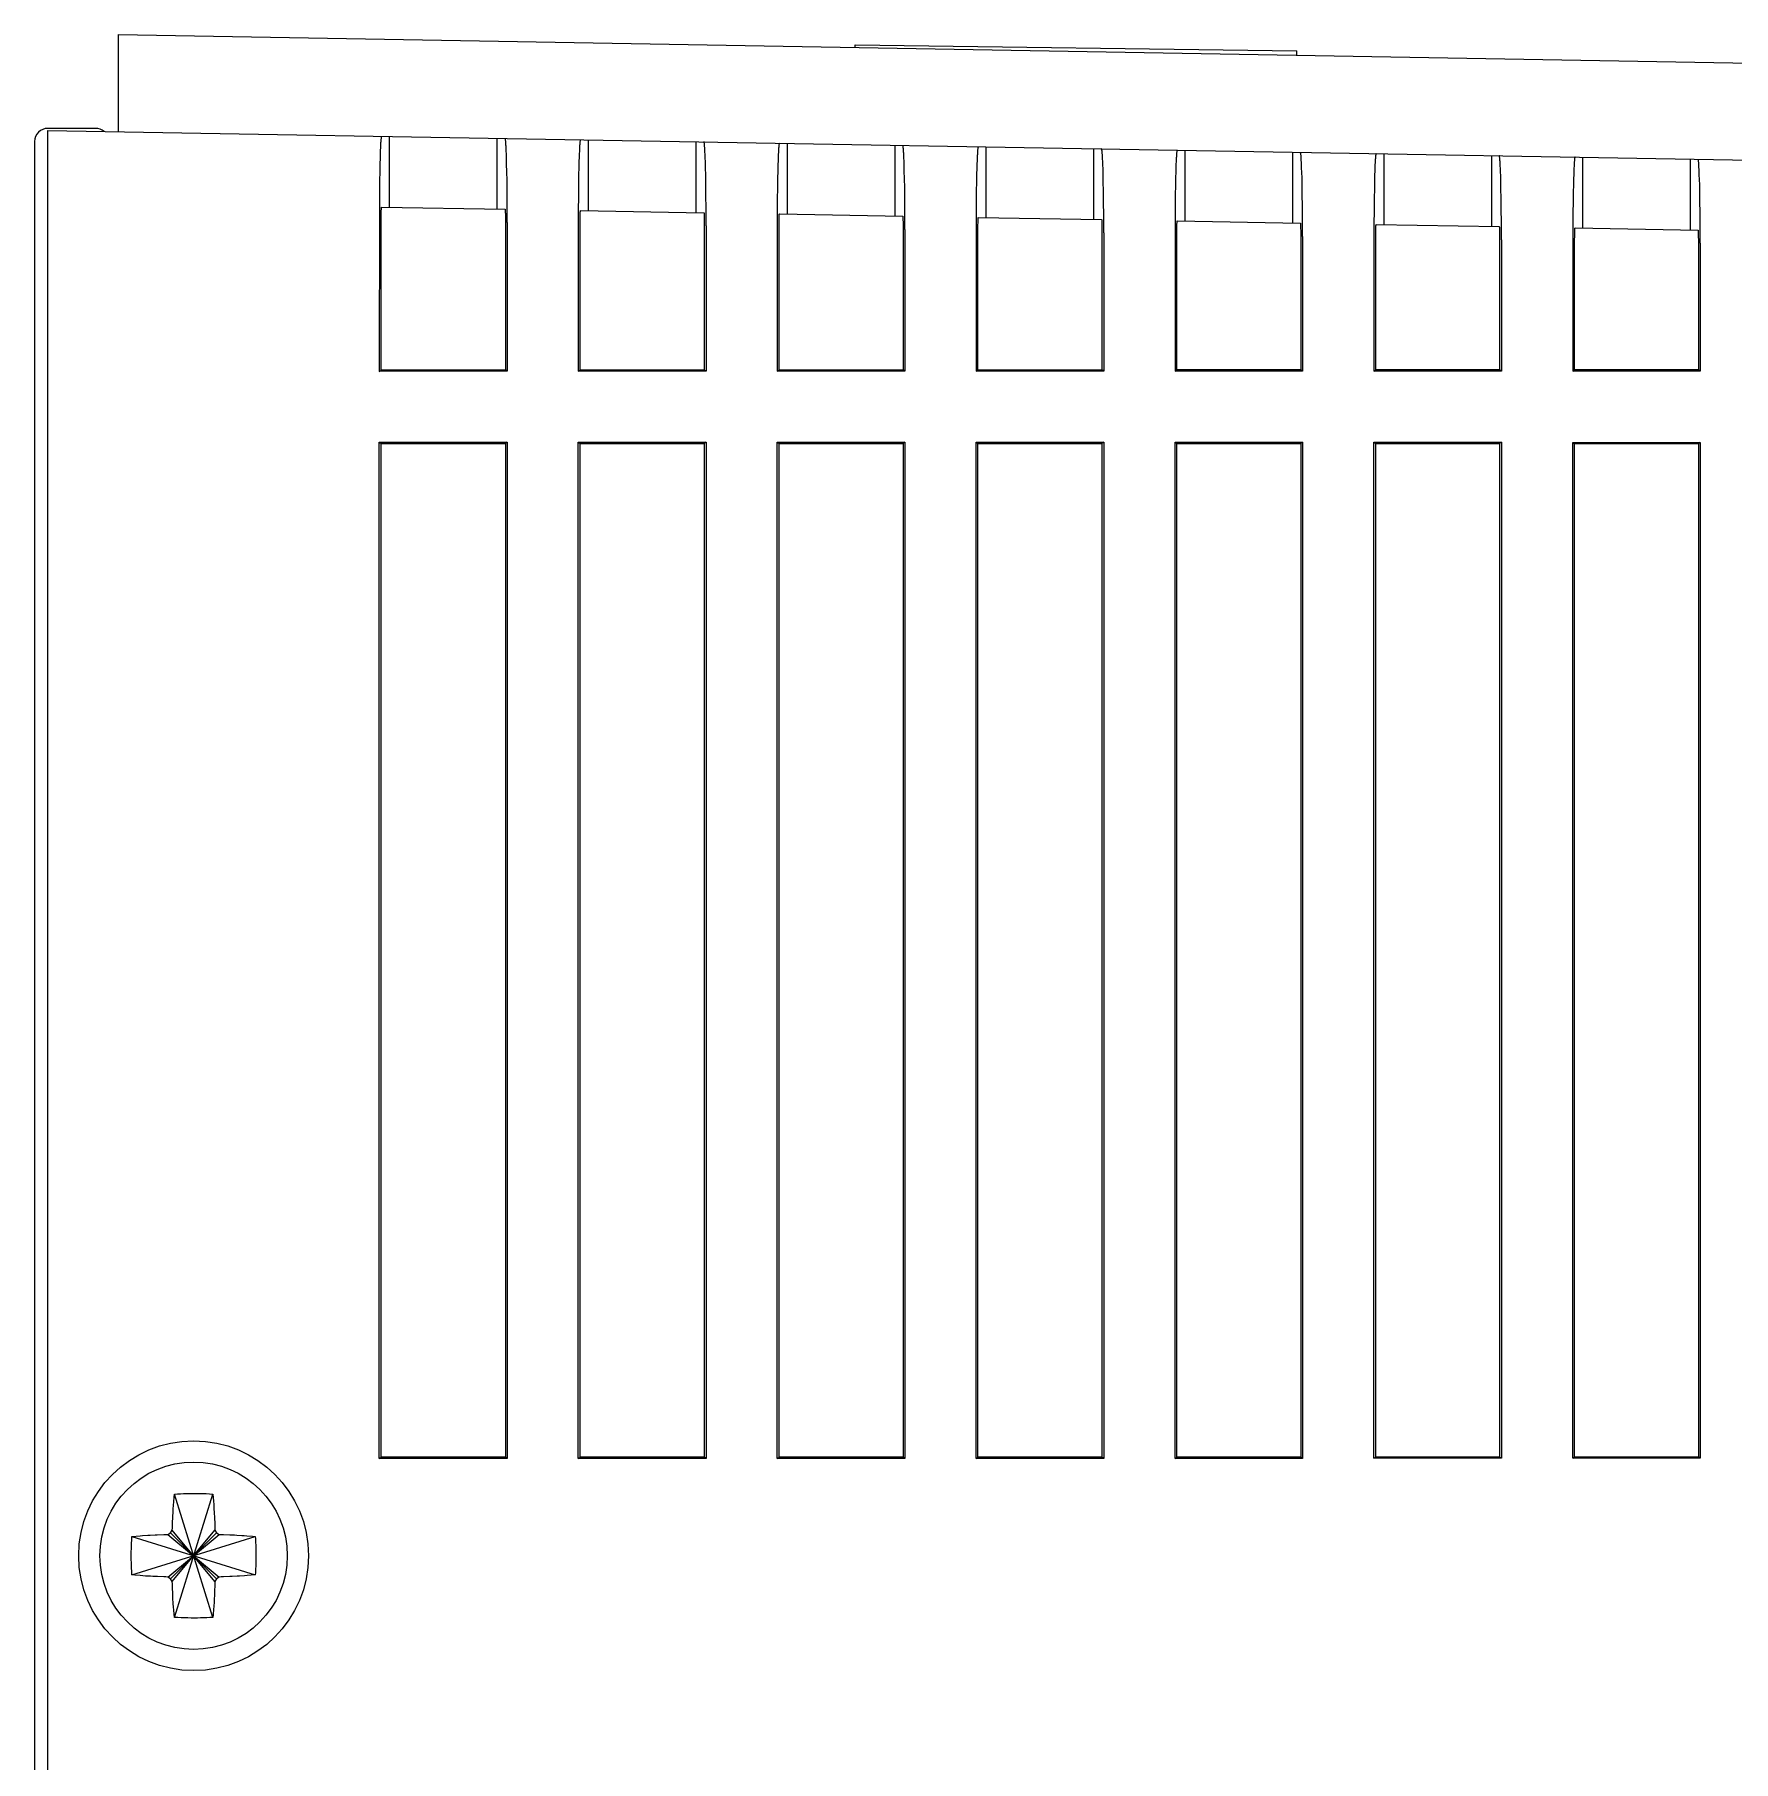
# Model space of a CAD drawing. Extents: x 0 to 34, y -0.3 to 21.7.
# Drawn here: x 6.369 to 8.772, y 3.196 to 5.638 of the extents above; entities that cross this region are included whole.
import ezdxf

# ---------------------------------------------------------------- set-up
doc = ezdxf.new("R2010")
doc.units = 0
doc.header["$LTSCALE"] = 1.87
doc.layers.get('0').update_dxf_attribs({"linetype": 'CONTINUOUS'})

msp = doc.modelspace()

# ---------------------------------------------------------------- linework, layer by layer
at = {"color": 7, "linetype": 'CONTINUOUS'}
for p, q in [((6.4881, 5.5006), (6.4881, 5.6381)), ((6.4881, 5.6381), (12.2883, 5.5368)), ((7.5297, 5.6199), (7.5298, 5.6234)), ((7.5298, 5.6234), (8.1547, 5.6152)), ((8.1546, 5.6089), (8.1547, 5.6152)), ((6.3881, 5.5055), (6.4556, 5.5055)), ((6.3881, 3.1367), (6.3881, 5.5023)), ((6.3881, 5.5023), (12.5651, 5.3945)), ((6.3693, 5.4867), (6.3693, 1.4467)), ((6.8583, 5.4743), (6.8582, 5.4701)), ((6.8585, 5.4782), (6.8583, 5.4743)), ((6.8715, 5.3939), (6.8715, 5.4939)), ((7.0233, 5.4912), (7.0233, 5.3912)), ((7.0363, 5.4769), (7.0361, 5.4801)), ((7.0364, 5.4732), (7.0363, 5.4769)), ((7.0366, 5.4692), (7.0364, 5.4732)), ((7.1398, 5.4733), (7.1396, 5.4694)), ((7.1528, 5.389), (7.1528, 5.489)), ((7.3046, 5.4863), (7.3046, 5.3863)), ((7.3175, 5.472), (7.3173, 5.4752)), ((7.3176, 5.4683), (7.3175, 5.472)), ((7.434, 5.3841), (7.434, 5.4841)), ((7.5858, 5.4814), (7.5858, 5.3814)), ((7.7153, 5.3791), (7.7153, 5.4792)), ((7.8671, 5.4765), (7.8671, 5.3765)), ((7.9965, 5.3742), (7.9965, 5.4742)), ((8.1483, 5.4716), (8.1483, 5.3716)), ((6.8577, 5.4554), (6.8575, 5.444)), ((6.8579, 5.4631), (6.8577, 5.4554)), ((6.8582, 5.4701), (6.8579, 5.4631)), ((7.0368, 5.4624), (7.0366, 5.4692)), ((7.037, 5.4549), (7.0368, 5.4624)), ((7.0373, 5.4438), (7.037, 5.4549)), ((7.139, 5.4505), (7.1388, 5.4391)), ((7.1392, 5.4582), (7.139, 5.4505)), ((7.1395, 5.4652), (7.1392, 5.4582)), ((7.1396, 5.4694), (7.1395, 5.4652)), ((7.3178, 5.4643), (7.3176, 5.4683)), ((7.318, 5.4575), (7.3178, 5.4643)), ((7.3182, 5.45), (7.318, 5.4575)), ((7.3185, 5.4389), (7.3182, 5.45)), ((7.4206, 5.4533), (7.4204, 5.4456)), ((7.4208, 5.4603), (7.4206, 5.4533)), ((7.4209, 5.4645), (7.4208, 5.4603)), ((7.4211, 5.4684), (7.4209, 5.4645)), ((7.5986, 5.4671), (7.5985, 5.4703)), ((7.5988, 5.4634), (7.5986, 5.4671)), ((7.599, 5.4594), (7.5988, 5.4634)), ((7.5992, 5.4526), (7.599, 5.4594)), ((7.5994, 5.4451), (7.5992, 5.4526)), ((7.7019, 5.4484), (7.7017, 5.4406)), ((7.7021, 5.4554), (7.7019, 5.4484)), ((7.7023, 5.4596), (7.7021, 5.4554)), ((7.7024, 5.4635), (7.7023, 5.4596)), ((7.8798, 5.4622), (7.8797, 5.4654)), ((7.88, 5.4585), (7.8798, 5.4622)), ((7.8802, 5.4545), (7.88, 5.4585)), ((7.8804, 5.4477), (7.8802, 5.4545)), ((7.8806, 5.4402), (7.8804, 5.4477)), ((7.9834, 5.4505), (7.9832, 5.4435)), ((7.9836, 5.4547), (7.9834, 5.4505)), ((7.9837, 5.4586), (7.9836, 5.4547)), ((8.161, 5.4573), (8.1608, 5.4605)), ((8.1612, 5.4536), (8.161, 5.4573)), ((8.1613, 5.4495), (8.1612, 5.4536)), ((8.1616, 5.4428), (8.1613, 5.4495)), ((8.2649, 5.4498), (8.2647, 5.4456)), ((8.265, 5.4536), (8.2649, 5.4498)), ((8.2778, 5.3693), (8.2778, 5.4693)), ((8.4296, 5.4667), (8.4296, 5.3667)), ((8.4422, 5.4523), (8.442, 5.4556)), ((8.4424, 5.4487), (8.4422, 5.4523)), ((8.4425, 5.4446), (8.4424, 5.4487)), ((8.5464, 5.4487), (8.5462, 5.4449)), ((8.559, 5.3644), (8.559, 5.4644)), ((8.7108, 5.4618), (8.7108, 5.3618)), ((8.7234, 5.4474), (8.7232, 5.4507)), ((8.7236, 5.4438), (8.7234, 5.4474)), ((6.8573, 5.4316), (6.8571, 5.4149)), ((6.8575, 5.444), (6.8573, 5.4316)), ((7.0375, 5.4316), (7.0373, 5.4438)), ((7.0377, 5.4151), (7.0375, 5.4316)), ((7.1386, 5.4266), (7.1384, 5.4099)), ((7.1388, 5.4391), (7.1386, 5.4266)), ((7.3187, 5.4267), (7.3185, 5.4389)), ((7.3189, 5.4102), (7.3187, 5.4267)), ((7.4201, 5.4342), (7.4199, 5.4217)), ((7.4204, 5.4456), (7.4201, 5.4342)), ((7.5997, 5.434), (7.5994, 5.4451)), ((7.5999, 5.4218), (7.5997, 5.434)), ((7.7014, 5.4293), (7.7012, 5.4168)), ((7.7017, 5.4406), (7.7014, 5.4293)), ((7.8808, 5.4291), (7.8806, 5.4402)), ((7.8811, 5.4169), (7.8808, 5.4291)), ((7.9827, 5.4243), (7.9825, 5.4119)), ((7.983, 5.4357), (7.9827, 5.4243)), ((7.9832, 5.4435), (7.983, 5.4357)), ((8.1618, 5.4353), (8.1616, 5.4428)), ((8.162, 5.4242), (8.1618, 5.4353)), ((8.1622, 5.412), (8.162, 5.4242)), ((8.2643, 5.4308), (8.2641, 5.4194)), ((8.2645, 5.4386), (8.2643, 5.4308)), ((8.2647, 5.4456), (8.2645, 5.4386)), ((8.4428, 5.4379), (8.4425, 5.4446)), ((8.443, 5.4304), (8.4428, 5.4379)), ((8.4432, 5.4193), (8.443, 5.4304)), ((8.5456, 5.4259), (8.5454, 5.4145)), ((8.5458, 5.4337), (8.5456, 5.4259)), ((8.546, 5.4407), (8.5458, 5.4337)), ((8.5462, 5.4449), (8.546, 5.4407)), ((8.7237, 5.4397), (8.7236, 5.4438)), ((8.7239, 5.433), (8.7237, 5.4397)), ((8.7242, 5.4255), (8.7239, 5.433)), ((8.7244, 5.4144), (8.7242, 5.4255)), ((6.8571, 5.4149), (6.857, 5.3936)), ((7.0378, 5.3976), (7.0377, 5.4151)), ((7.1384, 5.4099), (7.1383, 5.3887)), ((7.319, 5.3927), (7.3189, 5.4102)), ((7.4197, 5.405), (7.4196, 5.3838)), ((7.4199, 5.4217), (7.4197, 5.405)), ((7.6001, 5.4053), (7.5999, 5.4218)), ((7.6002, 5.3878), (7.6001, 5.4053)), ((7.701, 5.4001), (7.7009, 5.3789)), ((7.7012, 5.4168), (7.701, 5.4001)), ((7.8813, 5.4004), (7.8811, 5.4169)), ((7.8814, 5.3829), (7.8813, 5.4004)), ((7.9825, 5.4119), (7.9824, 5.3952)), ((8.1624, 5.3955), (8.1622, 5.412)), ((8.2639, 5.407), (8.2637, 5.3903)), ((8.2641, 5.4194), (8.2639, 5.407)), ((8.4434, 5.4071), (8.4432, 5.4193)), ((8.4436, 5.3906), (8.4434, 5.4071)), ((8.5452, 5.4021), (8.545, 5.3854)), ((8.5454, 5.4145), (8.5452, 5.4021)), ((8.7246, 5.4022), (8.7244, 5.4144)), ((8.7248, 5.3857), (8.7246, 5.4022)), ((6.857, 5.3936), (6.8569, 5.1617)), ((6.8595, 5.1635), (6.8596, 5.378)), ((6.8596, 5.3862), (6.8597, 5.3883)), ((6.8596, 5.3839), (6.8596, 5.3862)), ((6.8596, 5.3815), (6.8596, 5.3839)), ((6.8596, 5.378), (6.8596, 5.3815)), ((6.8597, 5.3895), (6.8598, 5.3906)), ((6.8597, 5.3883), (6.8597, 5.3895)), ((6.86, 5.3941), (7.0348, 5.391)), ((7.035, 5.3885), (7.0351, 5.3875)), ((7.0351, 5.3875), (7.0351, 5.3864)), ((7.0351, 5.3864), (7.0352, 5.3852)), ((7.0352, 5.3852), (7.0352, 5.3831)), ((7.0352, 5.3831), (7.0352, 5.3809)), ((7.0352, 5.3809), (7.0353, 5.3775)), ((7.0353, 5.3775), (7.0353, 5.374)), ((7.0353, 5.374), (7.0353, 5.1635)), ((7.0379, 5.3722), (7.0378, 5.3976)), ((7.1383, 5.3887), (7.1382, 5.1618)), ((7.1409, 5.379), (7.141, 5.3813)), ((7.1409, 5.3766), (7.1409, 5.379)), ((7.1409, 5.3731), (7.1409, 5.3766)), ((7.141, 5.3846), (7.1411, 5.3857)), ((7.141, 5.3834), (7.141, 5.3846)), ((7.141, 5.3813), (7.141, 5.3834)), ((7.1414, 5.3892), (7.316, 5.3861)), ((7.3162, 5.3836), (7.3163, 5.3826)), ((7.3163, 5.3826), (7.3163, 5.3815)), ((7.3163, 5.3815), (7.3163, 5.3803)), ((7.3163, 5.3803), (7.3164, 5.3782)), ((7.3164, 5.3782), (7.3164, 5.3759)), ((7.3164, 5.3759), (7.3165, 5.3726)), ((7.3191, 5.3673), (7.319, 5.3927)), ((7.4196, 5.3838), (7.4195, 5.1618)), ((7.4222, 5.3741), (7.4223, 5.3764)), ((7.4222, 5.3716), (7.4222, 5.3741)), ((7.4223, 5.3797), (7.4224, 5.3808)), ((7.4223, 5.3784), (7.4223, 5.3797)), ((7.4223, 5.3764), (7.4223, 5.3784)), ((7.4227, 5.3843), (7.5972, 5.3812)), ((7.5974, 5.3787), (7.5975, 5.3777)), ((7.5975, 5.3777), (7.5975, 5.3766)), ((7.5975, 5.3766), (7.5975, 5.3754)), ((7.5975, 5.3754), (7.5976, 5.3733)), ((7.5976, 5.3733), (7.5976, 5.371)), ((7.6003, 5.3624), (7.6002, 5.3878)), ((7.7009, 5.3789), (7.7009, 5.1619)), ((7.7036, 5.3735), (7.7037, 5.3748)), ((7.7036, 5.3715), (7.7036, 5.3735)), ((7.7037, 5.3748), (7.7037, 5.3759)), ((7.704, 5.3793), (7.8784, 5.3763)), ((7.8786, 5.3738), (7.8786, 5.3728)), ((7.8815, 5.3575), (7.8814, 5.3829)), ((7.9824, 5.3952), (7.9822, 5.374)), ((7.9822, 5.374), (7.9822, 5.1619)), ((7.9853, 5.3744), (8.1595, 5.3714)), ((8.1626, 5.378), (8.1624, 5.3955)), ((8.1627, 5.3526), (8.1626, 5.378)), ((8.2637, 5.3903), (8.2635, 5.3691)), ((8.4438, 5.3731), (8.4436, 5.3906)), ((8.545, 5.3854), (8.5448, 5.3641)), ((8.725, 5.3682), (8.7248, 5.3857)), ((7.0379, 5.3722), (7.0379, 5.1618)), ((7.1409, 5.1635), (7.1409, 5.3731)), ((7.3165, 5.3726), (7.3165, 5.3691)), ((7.3165, 5.3691), (7.3165, 5.1636)), ((7.3191, 5.3673), (7.3191, 5.1618)), ((7.4222, 5.3682), (7.4222, 5.3716)), ((7.4222, 5.1636), (7.4222, 5.3682)), ((7.5976, 5.371), (7.5976, 5.3677)), ((7.5976, 5.3677), (7.5977, 5.3642)), ((7.5977, 5.3642), (7.5977, 5.1636)), ((7.6003, 5.3624), (7.6003, 5.1619)), ((7.7035, 5.3692), (7.7036, 5.3715)), ((7.7035, 5.3667), (7.7035, 5.3692)), ((7.7035, 5.3633), (7.7035, 5.3667)), ((7.7035, 5.1636), (7.7035, 5.3633)), ((7.8786, 5.3728), (7.8787, 5.3717)), ((7.8787, 5.3717), (7.8787, 5.3705)), ((7.8787, 5.3705), (7.8788, 5.3684)), ((7.8788, 5.3684), (7.8788, 5.3661)), ((7.8788, 5.3661), (7.8788, 5.3628)), ((7.8788, 5.3628), (7.8788, 5.3593)), ((7.8788, 5.3593), (7.8788, 5.1637)), ((7.8815, 5.3575), (7.8815, 5.1619)), ((7.9848, 5.3618), (7.9849, 5.3643)), ((7.9848, 5.3584), (7.9848, 5.3618)), ((7.9848, 5.1637), (7.9848, 5.3584)), ((7.9849, 5.3686), (7.985, 5.3699)), ((7.9849, 5.3666), (7.9849, 5.3686)), ((7.9849, 5.3643), (7.9849, 5.3666)), ((7.985, 5.3699), (7.985, 5.371)), ((8.1598, 5.3689), (8.1598, 5.3679)), ((8.1598, 5.3679), (8.1599, 5.3668)), ((8.1599, 5.3668), (8.1599, 5.3656)), ((8.1599, 5.3656), (8.1599, 5.3635)), ((8.1599, 5.3635), (8.16, 5.3612)), ((8.16, 5.3612), (8.16, 5.3579)), ((8.16, 5.3579), (8.16, 5.3544)), ((8.16, 5.3544), (8.16, 5.1637)), ((8.1627, 5.3526), (8.1627, 5.1619)), ((8.2635, 5.3691), (8.2635, 5.162)), ((8.2661, 5.3569), (8.2662, 5.3594)), ((8.2661, 5.3534), (8.2661, 5.3569)), ((8.2661, 5.1637), (8.2661, 5.3534)), ((8.2662, 5.3617), (8.2663, 5.3637)), ((8.2662, 5.3594), (8.2662, 5.3617)), ((8.2663, 5.3649), (8.2663, 5.366)), ((8.2663, 5.3637), (8.2663, 5.3649)), ((8.2666, 5.3695), (8.4407, 5.3665)), ((8.441, 5.364), (8.441, 5.363)), ((8.441, 5.363), (8.441, 5.3619)), ((8.441, 5.3619), (8.4411, 5.3607)), ((8.4411, 5.3607), (8.4411, 5.3586)), ((8.4411, 5.3586), (8.4412, 5.3563)), ((8.4412, 5.3563), (8.4412, 5.353)), ((8.4412, 5.353), (8.4412, 5.3495)), ((8.4412, 5.3495), (8.4412, 5.1637)), ((8.4438, 5.3477), (8.4438, 5.3731)), ((8.5448, 5.3641), (8.5448, 5.162)), ((8.5474, 5.3485), (8.5475, 5.352)), ((8.5475, 5.3567), (8.5476, 5.3588)), ((8.5475, 5.3545), (8.5475, 5.3567)), ((8.5475, 5.352), (8.5475, 5.3545)), ((8.5476, 5.36), (8.5476, 5.3611)), ((8.5476, 5.3588), (8.5476, 5.36)), ((8.5479, 5.3646), (8.7219, 5.3616)), ((8.7222, 5.3591), (8.7222, 5.3581)), ((8.7222, 5.3581), (8.7222, 5.357)), ((8.7222, 5.357), (8.7223, 5.3558)), ((8.7223, 5.3558), (8.7223, 5.3537)), ((8.7223, 5.3537), (8.7223, 5.3514)), ((8.7223, 5.3514), (8.7224, 5.3481)), ((8.725, 5.3428), (8.725, 5.3682)), ((8.4438, 5.3477), (8.4438, 5.162)), ((8.5474, 5.1638), (8.5474, 5.3485)), ((8.7224, 5.3481), (8.7224, 5.3446)), ((8.7224, 5.3446), (8.7224, 5.1638)), ((8.725, 5.3428), (8.725, 5.162)), ((6.8569, 5.1617), (6.8595, 5.1635)), ((7.0379, 5.1618), (6.8569, 5.1617)), ((7.0353, 5.1635), (6.8595, 5.1635)), ((7.0379, 5.1618), (7.0353, 5.1635)), ((7.1382, 5.1618), (7.1409, 5.1635)), ((7.3191, 5.1618), (7.1382, 5.1618)), ((7.3165, 5.1636), (7.1409, 5.1635)), ((7.3191, 5.1618), (7.3165, 5.1636)), ((7.4195, 5.1618), (7.4222, 5.1636)), ((7.6003, 5.1619), (7.4195, 5.1618)), ((7.5977, 5.1636), (7.4222, 5.1636)), ((7.6003, 5.1619), (7.5977, 5.1636)), ((7.7009, 5.1619), (7.7035, 5.1636)), ((7.8815, 5.1619), (7.7009, 5.1619)), ((7.8788, 5.1637), (7.7035, 5.1636)), ((7.8815, 5.1619), (7.8788, 5.1637)), ((7.9822, 5.1619), (7.9848, 5.1637)), ((8.1627, 5.1619), (7.9822, 5.1619)), ((8.16, 5.1637), (7.9848, 5.1637)), ((8.1627, 5.1619), (8.16, 5.1637)), ((8.2635, 5.162), (8.2661, 5.1637)), ((8.4438, 5.162), (8.2635, 5.162)), ((8.4412, 5.1637), (8.2661, 5.1637)), ((8.4438, 5.162), (8.4412, 5.1637)), ((8.5448, 5.162), (8.5474, 5.1638)), ((8.725, 5.162), (8.5448, 5.162)), ((8.7224, 5.1638), (8.5474, 5.1638)), ((8.725, 5.162), (8.7224, 5.1638)), ((6.8569, 3.6242), (6.8569, 5.0616)), ((6.8569, 5.0616), (6.8595, 5.0598)), ((6.8569, 5.0616), (7.0379, 5.0616)), ((6.8595, 3.626), (6.8595, 5.0598)), ((6.8595, 5.0598), (7.0353, 5.0598)), ((7.0379, 5.0616), (7.0353, 5.0598)), ((7.0353, 5.0598), (7.0353, 3.626)), ((7.0379, 5.0616), (7.0379, 3.6243)), ((7.1382, 3.6243), (7.1382, 5.0616)), ((7.1382, 5.0616), (7.1409, 5.0598)), ((7.1382, 5.0616), (7.3191, 5.0615)), ((7.1409, 3.626), (7.1409, 5.0598)), ((7.1409, 5.0598), (7.3165, 5.0598)), ((7.3191, 5.0615), (7.3165, 5.0598)), ((7.3165, 5.0598), (7.3165, 3.6261)), ((7.3191, 5.0615), (7.3191, 3.6243)), ((7.4195, 3.6243), (7.4195, 5.0615)), ((7.4195, 5.0615), (7.4222, 5.0598)), ((7.4195, 5.0615), (7.6003, 5.0615)), ((7.4222, 3.6261), (7.4222, 5.0598)), ((7.4222, 5.0598), (7.5977, 5.0597)), ((7.6003, 5.0615), (7.5977, 5.0597)), ((7.5977, 5.0597), (7.5977, 3.6261)), ((7.6003, 5.0615), (7.6003, 3.6244)), ((7.7009, 3.6244), (7.7009, 5.0615)), ((7.7009, 5.0615), (7.7035, 5.0597)), ((7.7009, 5.0615), (7.8815, 5.0614)), ((7.7035, 3.6261), (7.7035, 5.0597)), ((7.7035, 5.0597), (7.8788, 5.0597)), ((7.8815, 5.0614), (7.8788, 5.0597)), ((7.8788, 5.0597), (7.8789, 3.6261)), ((7.8815, 5.0614), (7.8815, 3.6244)), ((7.9822, 3.6244), (7.9822, 5.0614)), ((7.9822, 5.0614), (7.9848, 5.0597)), ((7.9822, 5.0614), (8.1627, 5.0614)), ((7.9848, 3.6262), (7.9848, 5.0597)), ((7.9848, 5.0597), (8.16, 5.0597)), ((8.1627, 5.0614), (8.16, 5.0597)), ((8.16, 5.0597), (8.16, 3.6262)), ((8.1627, 5.0614), (8.1627, 3.6244)), ((8.2635, 3.6245), (8.2635, 5.0614)), ((8.2635, 5.0614), (8.2661, 5.0596)), ((8.2635, 5.0614), (8.4438, 5.0614)), ((8.2661, 3.6262), (8.2661, 5.0596)), ((8.2661, 5.0596), (8.4412, 5.0596)), ((8.4438, 5.0614), (8.4412, 5.0596)), ((8.4412, 5.0596), (8.4412, 3.6262)), ((8.4438, 5.0614), (8.4438, 3.6245)), ((8.5448, 3.6245), (8.5448, 5.0613)), ((8.5448, 5.0613), (8.5474, 5.0596)), ((8.5448, 5.0613), (8.725, 5.0613)), ((8.5474, 3.6262), (8.5474, 5.0596)), ((8.5474, 5.0596), (8.7224, 5.0596)), ((8.725, 5.0613), (8.7224, 5.0596)), ((8.7224, 5.0596), (8.7224, 3.6263)), ((8.725, 5.0613), (8.725, 3.6245)), ((6.8569, 3.6242), (6.8595, 3.626)), ((7.0379, 3.6243), (6.8569, 3.6242)), ((7.0353, 3.626), (6.8595, 3.626)), ((7.0379, 3.6243), (7.0353, 3.626)), ((7.1382, 3.6243), (7.1409, 3.626)), ((7.3191, 3.6243), (7.1382, 3.6243)), ((7.3165, 3.6261), (7.1409, 3.626)), ((7.3191, 3.6243), (7.3165, 3.6261)), ((7.4195, 3.6243), (7.4222, 3.6261)), ((7.6003, 3.6244), (7.4195, 3.6243)), ((7.5977, 3.6261), (7.4222, 3.6261)), ((7.6003, 3.6244), (7.5977, 3.6261)), ((7.7009, 3.6244), (7.7035, 3.6261)), ((7.8815, 3.6244), (7.7009, 3.6244)), ((7.8789, 3.6261), (7.7035, 3.6261)), ((7.8815, 3.6244), (7.8789, 3.6261)), ((7.9822, 3.6244), (7.9848, 3.6262)), ((8.1627, 3.6244), (7.9822, 3.6244)), ((8.16, 3.6262), (7.9848, 3.6262)), ((8.1627, 3.6244), (8.16, 3.6262)), ((8.2635, 3.6245), (8.2661, 3.6262)), ((8.4438, 3.6245), (8.2635, 3.6245)), ((8.4412, 3.6262), (8.2661, 3.6262)), ((8.4438, 3.6245), (8.4412, 3.6262)), ((8.5448, 3.6245), (8.5474, 3.6262)), ((8.725, 3.6245), (8.5448, 3.6245)), ((8.7224, 3.6263), (8.5474, 3.6262)), ((8.725, 3.6245), (8.7224, 3.6263)), ((6.5671, 3.3995), (6.6216, 3.5739)), ((6.6216, 3.3995), (6.5671, 3.5739)), ((6.5652, 3.5485), (6.5654, 3.5519)), ((6.558, 3.5169), (6.5618, 3.5192)), ((6.5618, 3.5192), (6.5641, 3.523)), ((6.5618, 3.4542), (6.6268, 3.5192)), ((6.6268, 3.4542), (6.5618, 3.5192)), ((6.5641, 3.4504), (6.6245, 3.523)), ((6.6245, 3.4504), (6.5641, 3.523)), ((6.6245, 3.523), (6.6268, 3.5192)), ((6.6268, 3.5192), (6.6306, 3.5169)), ((6.5071, 3.4595), (6.6815, 3.514)), ((6.5071, 3.514), (6.6815, 3.4595)), ((6.558, 3.4565), (6.6306, 3.5169)), ((6.558, 3.5169), (6.6306, 3.4565)), ((6.6364, 3.5168), (6.6455, 3.5164)), ((6.5523, 3.4567), (6.5431, 3.4571)), ((6.5618, 3.4542), (6.558, 3.4565)), ((6.5641, 3.4504), (6.5618, 3.4542)), ((6.6268, 3.4542), (6.6245, 3.4504)), ((6.6306, 3.4565), (6.6268, 3.4542)), ((6.6234, 3.4249), (6.6232, 3.4216))]:
    msp.add_line(p, q, dxfattribs=at)
for points in [[(6.86, 5.4941), (6.8599, 5.494), (6.8598, 5.4939), (6.8597, 5.4936), (6.8596, 5.4932), (6.8596, 5.4927), (6.8595, 5.4921), (6.8594, 5.4913), (6.8593, 5.4905), (6.8592, 5.4896), (6.8591, 5.4885), (6.859, 5.4873), (6.8589, 5.4861), (6.8588, 5.4847), (6.8587, 5.4832), (6.8586, 5.4817), (6.8585, 5.4782)], [(7.0361, 5.4801), (7.036, 5.4816), (7.0359, 5.483), (7.0358, 5.4843), (7.0357, 5.4854), (7.0357, 5.4865), (7.0356, 5.4874), (7.0355, 5.4883), (7.0354, 5.489), (7.0353, 5.4896), (7.0352, 5.4901), (7.0351, 5.4905), (7.035, 5.4908), (7.0349, 5.491), (7.0348, 5.491)], [(7.1413, 5.4892), (7.1412, 5.4891), (7.1412, 5.489), (7.1411, 5.4887), (7.141, 5.4883), (7.1409, 5.4878), (7.1408, 5.4872), (7.1407, 5.4864), (7.1406, 5.4856), (7.1405, 5.4847), (7.1404, 5.4836), (7.1403, 5.4824), (7.1402, 5.4812), (7.1401, 5.4798), (7.14, 5.4783), (7.14, 5.4767), (7.1398, 5.4733)], [(7.3173, 5.4752), (7.3172, 5.4767), (7.3171, 5.4781), (7.317, 5.4794), (7.3169, 5.4805), (7.3168, 5.4816), (7.3168, 5.4825), (7.3167, 5.4834), (7.3166, 5.4841), (7.3165, 5.4847), (7.3164, 5.4852), (7.3163, 5.4856), (7.3162, 5.4859), (7.3161, 5.4861), (7.316, 5.4861)], [(7.4227, 5.4843), (7.4226, 5.4842), (7.4225, 5.484), (7.4224, 5.4838), (7.4223, 5.4834), (7.4222, 5.4829), (7.4221, 5.4823), (7.422, 5.4815), (7.4219, 5.4807), (7.4218, 5.4797), (7.4217, 5.4787), (7.4216, 5.4775), (7.4215, 5.4763), (7.4214, 5.4749), (7.4214, 5.4734), (7.4213, 5.4718), (7.4211, 5.4684)], [(7.5985, 5.4703), (7.5984, 5.4718), (7.5983, 5.4732), (7.5982, 5.4745), (7.5981, 5.4756), (7.598, 5.4767), (7.5979, 5.4776), (7.5978, 5.4785), (7.5977, 5.4792), (7.5977, 5.4798), (7.5976, 5.4803), (7.5975, 5.4807), (7.5974, 5.481), (7.5973, 5.4812), (7.5972, 5.4812)], [(7.704, 5.4794), (7.7039, 5.4793), (7.7038, 5.4791), (7.7037, 5.4789), (7.7036, 5.4785), (7.7035, 5.478), (7.7034, 5.4773), (7.7033, 5.4766), (7.7032, 5.4758), (7.7031, 5.4748), (7.703, 5.4738), (7.7029, 5.4726), (7.7029, 5.4714), (7.7028, 5.47), (7.7027, 5.4685), (7.7026, 5.4669), (7.7024, 5.4635)], [(7.8797, 5.4654), (7.8796, 5.4669), (7.8795, 5.4683), (7.8794, 5.4695), (7.8793, 5.4707), (7.8792, 5.4718), (7.8791, 5.4727), (7.879, 5.4736), (7.8789, 5.4743), (7.8788, 5.4749), (7.8787, 5.4754), (7.8787, 5.4758), (7.8786, 5.4761), (7.8785, 5.4763), (7.8784, 5.4763)], [(7.9853, 5.4744), (7.9852, 5.4744), (7.9851, 5.4742), (7.985, 5.4739), (7.9849, 5.4736), (7.9848, 5.473), (7.9847, 5.4724), (7.9846, 5.4717), (7.9845, 5.4709), (7.9844, 5.4699), (7.9843, 5.4689), (7.9843, 5.4677), (7.9842, 5.4664), (7.9841, 5.4651), (7.984, 5.4636), (7.9839, 5.462), (7.9837, 5.4586)], [(8.1608, 5.4605), (8.1608, 5.462), (8.1607, 5.4634), (8.1606, 5.4646), (8.1605, 5.4658), (8.1604, 5.4669), (8.1603, 5.4678), (8.1602, 5.4686), (8.1601, 5.4694), (8.16, 5.47), (8.1599, 5.4705), (8.1598, 5.4709), (8.1597, 5.4712), (8.1596, 5.4713), (8.1596, 5.4714)], [(8.2666, 5.4695), (8.2665, 5.4695), (8.2664, 5.4693), (8.2663, 5.469), (8.2662, 5.4686), (8.2661, 5.4681), (8.266, 5.4675), (8.2659, 5.4668), (8.2658, 5.466), (8.2658, 5.465), (8.2657, 5.464), (8.2656, 5.4628), (8.2655, 5.4615), (8.2654, 5.4602), (8.2653, 5.4587), (8.2652, 5.4571), (8.265, 5.4536)], [(8.442, 5.4556), (8.4419, 5.4571), (8.4419, 5.4585), (8.4418, 5.4597), (8.4417, 5.4609), (8.4416, 5.4619), (8.4415, 5.4629), (8.4414, 5.4637), (8.4413, 5.4645), (8.4412, 5.4651), (8.4411, 5.4656), (8.441, 5.466), (8.4409, 5.4663), (8.4408, 5.4664), (8.4407, 5.4665)], [(8.5479, 5.4646), (8.5478, 5.4646), (8.5477, 5.4644), (8.5476, 5.4641), (8.5475, 5.4637), (8.5474, 5.4632), (8.5473, 5.4626), (8.5473, 5.4619), (8.5472, 5.461), (8.5471, 5.4601), (8.547, 5.459), (8.5469, 5.4579), (8.5468, 5.4566), (8.5467, 5.4552), (8.5466, 5.4538), (8.5465, 5.4522), (8.5464, 5.4487)], [(8.7232, 5.4507), (8.7231, 5.4522), (8.723, 5.4535), (8.723, 5.4548), (8.7229, 5.456), (8.7228, 5.457), (8.7227, 5.458), (8.7226, 5.4588), (8.7225, 5.4596), (8.7224, 5.4602), (8.7223, 5.4607), (8.7222, 5.4611), (8.7221, 5.4614), (8.722, 5.4615), (8.7219, 5.4616)], [(6.8598, 5.3906), (6.8598, 5.3916), (6.8598, 5.392), (6.8598, 5.3924), (6.8599, 5.3927), (6.8599, 5.393), (6.8599, 5.3933), (6.8599, 5.3935), (6.8599, 5.3937), (6.86, 5.3939), (6.86, 5.394), (6.86, 5.3941), (6.86, 5.3941)], [(7.0348, 5.391), (7.0348, 5.391), (7.0348, 5.3909), (7.0349, 5.3908), (7.0349, 5.3907), (7.0349, 5.3905), (7.0349, 5.3903), (7.035, 5.39), (7.035, 5.3897), (7.035, 5.3893), (7.035, 5.3889), (7.035, 5.3885)], [(7.1411, 5.3857), (7.1411, 5.3867), (7.1411, 5.3871), (7.1412, 5.3875), (7.1412, 5.3878), (7.1412, 5.3881), (7.1412, 5.3884), (7.1412, 5.3886), (7.1413, 5.3888), (7.1413, 5.389), (7.1413, 5.3891), (7.1413, 5.3891), (7.1414, 5.3892)], [(7.316, 5.3861), (7.316, 5.3861), (7.316, 5.386), (7.3161, 5.3859), (7.3161, 5.3858), (7.3161, 5.3856), (7.3161, 5.3854), (7.3161, 5.3851), (7.3162, 5.3848), (7.3162, 5.3844), (7.3162, 5.384), (7.3162, 5.3836)], [(7.4224, 5.3808), (7.4224, 5.3817), (7.4224, 5.3822), (7.4225, 5.3826), (7.4225, 5.3829), (7.4225, 5.3832), (7.4225, 5.3835), (7.4226, 5.3837), (7.4226, 5.3839), (7.4226, 5.3841), (7.4226, 5.3842), (7.4226, 5.3842), (7.4227, 5.3843)], [(7.5972, 5.3812), (7.5972, 5.3812), (7.5972, 5.3811), (7.5972, 5.381), (7.5973, 5.3809), (7.5973, 5.3807), (7.5973, 5.3804), (7.5973, 5.3802), (7.5974, 5.3799), (7.5974, 5.3795), (7.5974, 5.3791), (7.5974, 5.3787)], [(7.7037, 5.3759), (7.7037, 5.3768), (7.7038, 5.3773), (7.7038, 5.3776), (7.7038, 5.378), (7.7038, 5.3783), (7.7038, 5.3786), (7.7039, 5.3788), (7.7039, 5.379), (7.7039, 5.3792), (7.7039, 5.3793), (7.704, 5.3793), (7.704, 5.3793)], [(7.8784, 5.3763), (7.8784, 5.3763), (7.8784, 5.3762), (7.8784, 5.3761), (7.8784, 5.376), (7.8785, 5.3758), (7.8785, 5.3755), (7.8785, 5.3753), (7.8785, 5.375), (7.8786, 5.3746), (7.8786, 5.3742), (7.8786, 5.3738)], [(7.985, 5.371), (7.9851, 5.3719), (7.9851, 5.3723), (7.9851, 5.3727), (7.9851, 5.3731), (7.9851, 5.3734), (7.9852, 5.3737), (7.9852, 5.3739), (7.9852, 5.3741), (7.9852, 5.3742), (7.9853, 5.3743), (7.9853, 5.3744), (7.9853, 5.3744)], [(8.1595, 5.3714), (8.1596, 5.3714), (8.1596, 5.3713), (8.1596, 5.3712), (8.1596, 5.371), (8.1597, 5.3709), (8.1597, 5.3706), (8.1597, 5.3704), (8.1597, 5.37), (8.1597, 5.3697), (8.1598, 5.3693), (8.1598, 5.3689)], [(8.2663, 5.366), (8.2664, 5.367), (8.2664, 5.3674), (8.2664, 5.3678), (8.2664, 5.3682), (8.2665, 5.3685), (8.2665, 5.3688), (8.2665, 5.369), (8.2665, 5.3692), (8.2665, 5.3693), (8.2666, 5.3694), (8.2666, 5.3695), (8.2666, 5.3695)], [(8.4407, 5.3665), (8.4407, 5.3665), (8.4408, 5.3664), (8.4408, 5.3663), (8.4408, 5.3661), (8.4408, 5.3659), (8.4409, 5.3657), (8.4409, 5.3654), (8.4409, 5.3651), (8.4409, 5.3648), (8.441, 5.3644), (8.441, 5.364)], [(8.5476, 5.3611), (8.5477, 5.3621), (8.5477, 5.3625), (8.5477, 5.3629), (8.5477, 5.3633), (8.5478, 5.3636), (8.5478, 5.3639), (8.5478, 5.3641), (8.5478, 5.3643), (8.5479, 5.3644), (8.5479, 5.3645), (8.5479, 5.3646), (8.5479, 5.3646)], [(8.7219, 5.3616), (8.7219, 5.3616), (8.722, 5.3615), (8.722, 5.3614), (8.722, 5.3612), (8.722, 5.361), (8.7221, 5.3608), (8.7221, 5.3605), (8.7221, 5.3602), (8.7221, 5.3599), (8.7221, 5.3595), (8.7222, 5.3591)], [(6.5661, 3.5624), (6.5667, 3.5699), (6.5671, 3.5739)], [(6.5671, 3.5739), (6.5714, 3.5742), (6.5757, 3.5744), (6.5801, 3.5746), (6.5845, 3.5747), (6.5889, 3.5748), (6.5934, 3.5748), (6.598, 3.5748), (6.6026, 3.5748), (6.6072, 3.5746), (6.6119, 3.5745), (6.6167, 3.5742), (6.6216, 3.5739)], [(6.6216, 3.5739), (6.6224, 3.564), (6.6227, 3.5592), (6.623, 3.5547)], [(6.5646, 3.5357), (6.5647, 3.5389), (6.5649, 3.5421), (6.5652, 3.5485)], [(6.5654, 3.5519), (6.5659, 3.5587), (6.5661, 3.5624)], [(6.623, 3.5547), (6.6235, 3.5461), (6.6237, 3.542), (6.6243, 3.5304)], [(6.5641, 3.523), (6.5642, 3.5262), (6.5643, 3.5294), (6.5646, 3.5357)], [(6.6243, 3.5304), (6.6245, 3.5266), (6.6245, 3.523)], [(6.5062, 3.4867), (6.5062, 3.4898), (6.5062, 3.4929), (6.5063, 3.4959), (6.5064, 3.499), (6.5065, 3.502), (6.5066, 3.505), (6.5068, 3.508), (6.5069, 3.511), (6.5071, 3.514)], [(6.5071, 3.514), (6.5185, 3.5149), (6.5222, 3.5151)], [(6.5222, 3.5151), (6.5294, 3.5156), (6.5329, 3.5158)], [(6.5329, 3.5158), (6.5397, 3.5162), (6.5429, 3.5163)], [(6.5429, 3.5163), (6.5523, 3.5167), (6.5552, 3.5169), (6.558, 3.5169)], [(6.6306, 3.5169), (6.6334, 3.5169), (6.6364, 3.5168)], [(6.6455, 3.5164), (6.652, 3.516), (6.6554, 3.5158)], [(6.6554, 3.5158), (6.6624, 3.5154), (6.666, 3.5152), (6.6697, 3.5149)], [(6.6697, 3.5149), (6.6775, 3.5143), (6.6815, 3.514)], [(6.6815, 3.514), (6.6817, 3.511), (6.6819, 3.508), (6.682, 3.505), (6.6822, 3.502), (6.6823, 3.499), (6.6823, 3.4959), (6.6824, 3.4929), (6.6824, 3.4898), (6.6824, 3.4867)], [(6.5071, 3.4595), (6.5069, 3.4624), (6.5068, 3.4654), (6.5066, 3.4684), (6.5065, 3.4714), (6.5064, 3.4744), (6.5063, 3.4775), (6.5062, 3.4805), (6.5062, 3.4836), (6.5062, 3.4867)], [(6.6824, 3.4867), (6.6824, 3.4836), (6.6824, 3.4805), (6.6823, 3.4775), (6.6823, 3.4744), (6.6822, 3.4714), (6.682, 3.4684), (6.6819, 3.4654), (6.6817, 3.4624), (6.6815, 3.4595)], [(6.5189, 3.4585), (6.5111, 3.4591), (6.5071, 3.4595)], [(6.5333, 3.4576), (6.5263, 3.458), (6.5226, 3.4583), (6.5189, 3.4585)], [(6.5431, 3.4571), (6.5366, 3.4574), (6.5333, 3.4576)], [(6.558, 3.4565), (6.5552, 3.4566), (6.5523, 3.4567)], [(6.5643, 3.4431), (6.5642, 3.4468), (6.5641, 3.4504)], [(6.6245, 3.4504), (6.6245, 3.4472), (6.6243, 3.444), (6.624, 3.4377)], [(6.6457, 3.4571), (6.6364, 3.4567), (6.6334, 3.4566), (6.6306, 3.4565)], [(6.6557, 3.4576), (6.649, 3.4572), (6.6457, 3.4571)], [(6.6664, 3.4583), (6.6592, 3.4578), (6.6557, 3.4576)], [(6.6815, 3.4595), (6.6701, 3.4585), (6.6664, 3.4583)], [(6.5656, 3.4187), (6.5651, 3.4273), (6.5649, 3.4314), (6.5643, 3.4431)], [(6.6232, 3.4216), (6.6227, 3.4147), (6.6225, 3.4111)], [(6.624, 3.4377), (6.6239, 3.4346), (6.6237, 3.4314), (6.6234, 3.4249)], [(6.5671, 3.3995), (6.5663, 3.4095), (6.5659, 3.4142), (6.5656, 3.4187)], [(6.6216, 3.3995), (6.6172, 3.3993), (6.6129, 3.399), (6.6086, 3.3988), (6.6042, 3.3987), (6.5997, 3.3986), (6.5952, 3.3986), (6.5907, 3.3986), (6.5861, 3.3987), (6.5814, 3.3988), (6.5767, 3.399), (6.5719, 3.3992), (6.5671, 3.3995)], [(6.6225, 3.4111), (6.6219, 3.4035), (6.6216, 3.3995)]]:
    msp.add_lwpolyline(points, dxfattribs=at)
for radius in [0.1625, 0.1325]:
    msp.add_circle((6.5943, 3.4867), radius, dxfattribs=at)
for centre, start, end in [((6.3881, 5.4867), 90, 180), ((6.4556, 5.4867), 49.4648, 90)]:
    msp.add_arc(centre, 0.0187, start, end, dxfattribs=at)

doc.saveas('drawing.dxf')
